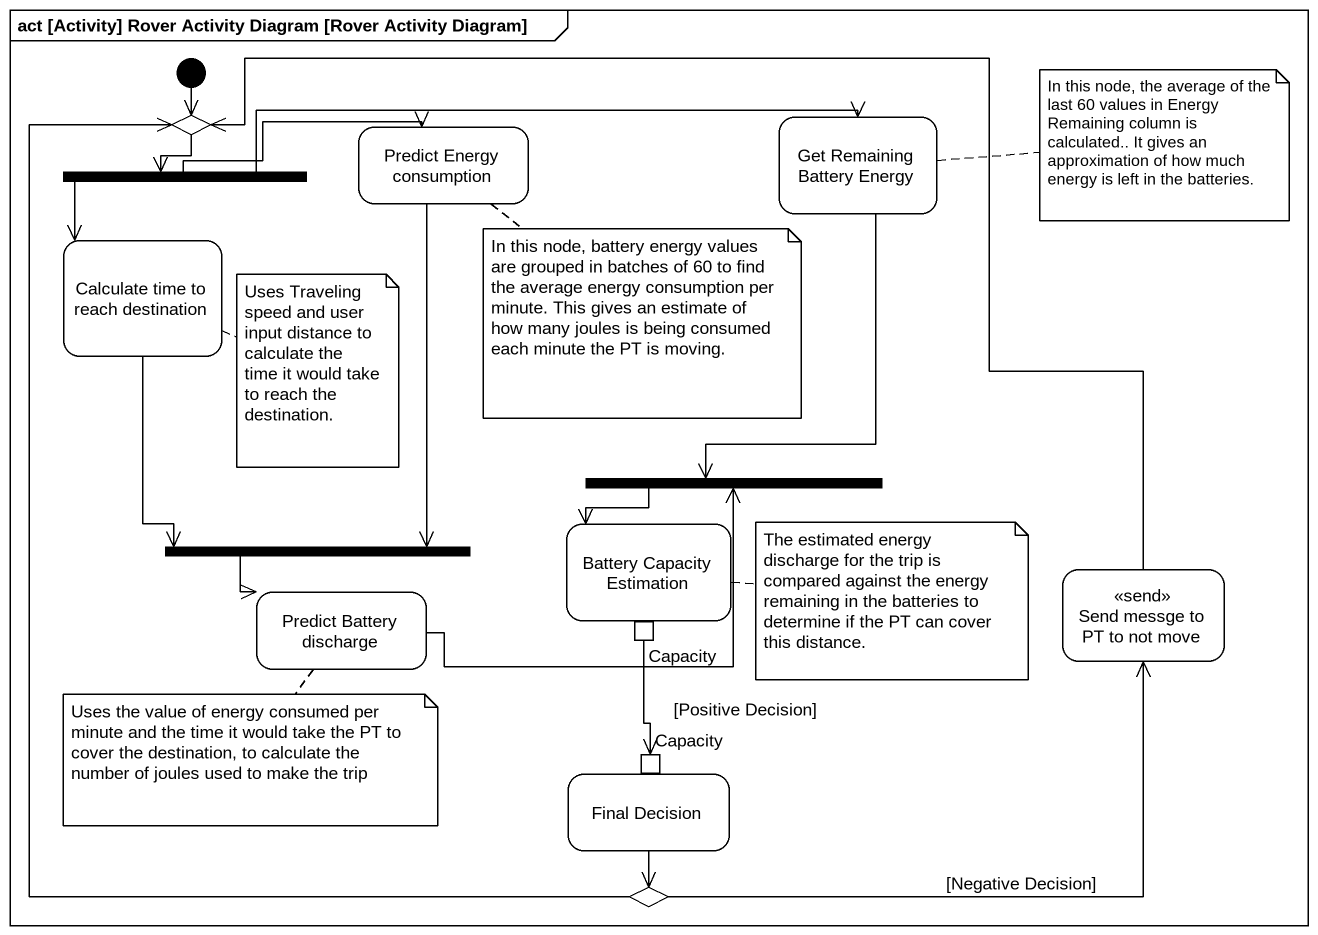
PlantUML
@startuml
mainframe act [Activity] Rover Activity Diagram [Rover Activity Diagram]
hide empty description
state fork1 <<fork>>
state choice1 <<choice>>
state "Predict Energy consumption" as Predict_Energy_consumption
state "Get Remaining Battery Energy" as Get_Remaining_Battery_Energy
state "Calculate time to reach destination" as Calculate_time_to_reach
state fork2 <<join>>
state "Battery Capacity Estimation" as Battery_Capacity_Estimation {
  state Capacity <<outputPin>>
}
state fork3 <<join>>
state "Predict Battery discharge" as Predict_Battery_discharge
state "Send messge to PT to not move" as Send_messge_to_PT_to_not <<send>>
state "Final Decision" as Final_Decision {
  state "Capacity" as Capacity_2 <<inputPin>>
}
state choice2 <<choice>>
[*] --> choice1
fork1 -right-> Predict_Energy_consumption
fork1 -right-> Get_Remaining_Battery_Energy
fork1 --> Calculate_time_to_reach
choice1 --> fork1
Predict_Energy_consumption --> fork2
Get_Remaining_Battery_Energy --> fork3
Calculate_time_to_reach --> fork2
fork2 --> Predict_Battery_discharge
fork3 --> Battery_Capacity_Estimation
Predict_Battery_discharge -right-> fork3
Capacity --> Capacity_2
Send_messge_to_PT_to_not -left-> choice1
Final_Decision --> choice2
choice2 -up-> choice1 : [Positive Decision]
choice2 -right-> Send_messge_to_PT_to_not : [Negative Decision]
note right of Get_Remaining_Battery_Energy : In this node, the average of the last 60 values in Energy Remaining column is calculated.. It gives an approximation of how much energy is left in the batteries.
note bottom of Predict_Energy_consumption : In this node, battery energy values are grouped in batches of 60 to find the average energy consumption per minute. This gives an estimate of how many joules is being consumed each minute the PT is moving.
note right of Calculate_time_to_reach : Uses Traveling speed and user input distance to calculate the time it would take to reach the destination.
note right of Battery_Capacity_Estimation : The estimated energy discharge for the trip is compared against the energy remaining in the batteries to determine if the PT can cover this distance.
note bottom of Predict_Battery_discharge : Uses the value of energy consumed per minute and the time it would take the PT to cover the destination, to calculate the number of joules used to make the trip
@enduml
